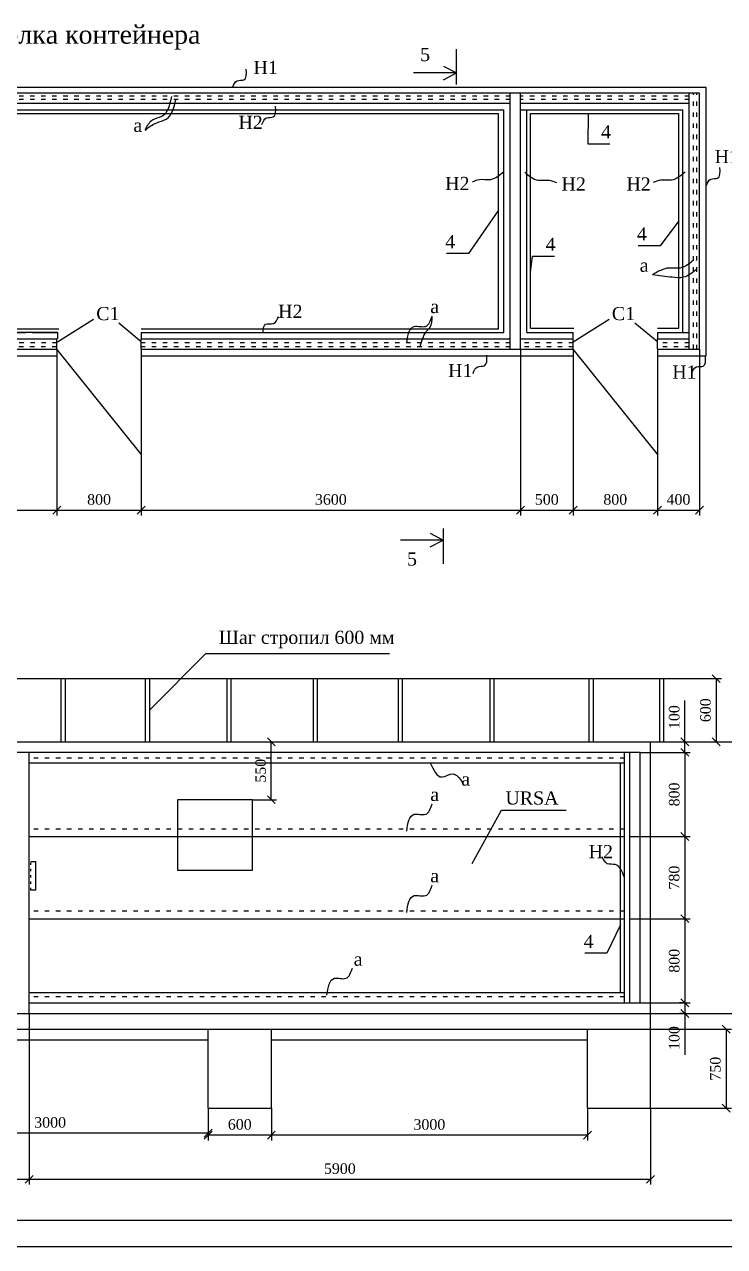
# Model space of a CAD drawing. Header units: millimetres. Extents: x 37412 to 124054, y -7714 to 34286.
# Drawn here: x 80730 to 94021, y -7714 to 15503 of the extents above; entities that cross this region are included whole.
import ezdxf

# ---------------------------------------------------------------- set-up
doc = ezdxf.new("R2010")
doc.units = ezdxf.units.MM
doc.header["$MEASUREMENT"] = 0
doc.linetypes.add('ACAD_ISO03W100', pattern=[30, 12, -18])
for name, color, linetype in [('Размеры', 7, 'Continuous'), ('Стен', 6, 'Continuous'), ('Текст', 7, 'Continuous')]:
    doc.layers.add(name, color=color, linetype=linetype)
doc.styles.add('CН', font='TIMES.TTF')
doc.dimstyles.new('50 СИС', dxfattribs={"dimscale": 0, "dimtxt": 200, "dimasz": 150, "dimexe": 100, "dimexo": 0.625, "dimgap": 100, "dimtad": 1, "dimlfac": 0.5, "dimdsep": 46, "dimtxsty": 'CН', "dimblk": 'OBLIQUE', "dimcen": 2.5, "dimclrd": 3, "dimclre": 3, "dimclrt": 7, "dimadec": 0, "dimazin": 0, "dimtm": 1e-09, "dimtfac": 1, "dimtmove": 0, "dimatfit": 3, "dimldrblk": 'NONE', "dimfxl": 0, "dimtolj": 1, "dimtzin": 0, "dimarcsym": 0})

# ---------------------------------------------------------------- blocks, each defined once
blk = doc.blocks.new('_Oblique')
at = {"color": 0, "lineweight": -2}
blk.add_line((-0.5, -0.5), (0.5, 0.5), dxfattribs=at)
blk = doc.blocks.new('*D8')
at = {"layer": 'Defpoints', "color": 0}
for p in [(69546, 9336), (81346, 9336), (81346, 6276)]:
    blk.add_point(p, dxfattribs=at)
at = {"layer": 'Размеры', "color": 3, "lineweight": -2}
for p, q in [((69546, 9336), (69546, 6176)), ((81346, 9336), (81346, 6176)), ((69546, 6276), (81346, 6276))]:
    blk.add_line(p, q, dxfattribs=at)
at = {"layer": 'Размеры', "color": 3, "lineweight": -2, "xscale": 150, "yscale": 150, "zscale": 150, "rotation": 180}
blk.add_blockref('_Oblique', (69546, 6276), dxfattribs=at)
at = {"layer": 'Размеры', "color": 3, "lineweight": -2, "xscale": 150, "yscale": 150, "zscale": 150}
blk.add_blockref('_Oblique', (81346, 6276), dxfattribs=at)
at = {"layer": 'Размеры', "color": 7, "insert": (75446, 6478), "char_height": 200, "attachment_point": 5, "style": 'CН'}
blk.add_mtext('\\A1;5900', dxfattribs=at)
blk = doc.blocks.new('_None')
blk = doc.blocks.new('*D9')
at = {"layer": 'Defpoints', "color": 0}
for p in [(81346, 9336), (82946, 9336), (82946, 6276)]:
    blk.add_point(p, dxfattribs=at)
at = {"layer": 'Размеры', "color": 3, "lineweight": -2}
for p, q in [((81346, 9336), (81346, 6176)), ((82946, 9336), (82946, 6176)), ((81346, 6276), (82946, 6276))]:
    blk.add_line(p, q, dxfattribs=at)
at = {"layer": 'Размеры', "color": 3, "lineweight": -2, "xscale": 150, "yscale": 150, "zscale": 150, "rotation": 180}
blk.add_blockref('_Oblique', (81346, 6276), dxfattribs=at)
at = {"layer": 'Размеры', "color": 3, "lineweight": -2, "xscale": 150, "yscale": 150, "zscale": 150}
blk.add_blockref('_Oblique', (82946, 6276), dxfattribs=at)
at = {"layer": 'Размеры', "color": 7, "insert": (82146, 6478), "char_height": 200, "attachment_point": 5, "style": 'CН'}
blk.add_mtext('\\A1;800', dxfattribs=at)
blk = doc.blocks.new('*D10')
at = {"layer": 'Defpoints', "color": 0}
for p in [(82946, 9336), (90146, 9336), (90146, 6276)]:
    blk.add_point(p, dxfattribs=at)
at = {"layer": 'Размеры', "color": 3, "lineweight": -2}
for p, q in [((82946, 9336), (82946, 6176)), ((90146, 9336), (90146, 6176)), ((82946, 6276), (90146, 6276))]:
    blk.add_line(p, q, dxfattribs=at)
at = {"layer": 'Размеры', "color": 3, "lineweight": -2, "xscale": 150, "yscale": 150, "zscale": 150, "rotation": 180}
blk.add_blockref('_Oblique', (82946, 6276), dxfattribs=at)
at = {"layer": 'Размеры', "color": 3, "lineweight": -2, "xscale": 150, "yscale": 150, "zscale": 150}
blk.add_blockref('_Oblique', (90146, 6276), dxfattribs=at)
at = {"layer": 'Размеры', "color": 7, "insert": (86546, 6478), "char_height": 200, "attachment_point": 5, "style": 'CН'}
blk.add_mtext('\\A1;3600', dxfattribs=at)
blk = doc.blocks.new('*D11')
at = {"layer": 'Defpoints', "color": 0}
for p in [(90146, 9336), (91146, 9336), (91146, 6276)]:
    blk.add_point(p, dxfattribs=at)
at = {"layer": 'Размеры', "color": 3, "lineweight": -2}
for p, q in [((90146, 9336), (90146, 6176)), ((91146, 9336), (91146, 6176)), ((90146, 6276), (91146, 6276))]:
    blk.add_line(p, q, dxfattribs=at)
at = {"layer": 'Размеры', "color": 3, "lineweight": -2, "xscale": 150, "yscale": 150, "zscale": 150, "rotation": 180}
blk.add_blockref('_Oblique', (90146, 6276), dxfattribs=at)
at = {"layer": 'Размеры', "color": 3, "lineweight": -2, "xscale": 150, "yscale": 150, "zscale": 150}
blk.add_blockref('_Oblique', (91146, 6276), dxfattribs=at)
at = {"layer": 'Размеры', "color": 7, "insert": (90646, 6478), "char_height": 200, "attachment_point": 5, "style": 'CН'}
blk.add_mtext('\\A1;500', dxfattribs=at)
blk = doc.blocks.new('*D12')
at = {"layer": 'Defpoints', "color": 0}
for p in [(91146, 9336), (92746, 9336), (92746, 6276)]:
    blk.add_point(p, dxfattribs=at)
at = {"layer": 'Размеры', "color": 3, "lineweight": -2}
for p, q in [((91146, 9336), (91146, 6176)), ((92746, 9336), (92746, 6176)), ((91146, 6276), (92746, 6276))]:
    blk.add_line(p, q, dxfattribs=at)
at = {"layer": 'Размеры', "color": 3, "lineweight": -2, "xscale": 150, "yscale": 150, "zscale": 150, "rotation": 180}
blk.add_blockref('_Oblique', (91146, 6276), dxfattribs=at)
at = {"layer": 'Размеры', "color": 3, "lineweight": -2, "xscale": 150, "yscale": 150, "zscale": 150}
blk.add_blockref('_Oblique', (92746, 6276), dxfattribs=at)
at = {"layer": 'Размеры', "color": 7, "insert": (91946, 6478), "char_height": 200, "attachment_point": 5, "style": 'CН'}
blk.add_mtext('\\A1;800', dxfattribs=at)
blk = doc.blocks.new('*D13')
at = {"layer": 'Defpoints', "color": 0}
for p in [(92746, 9336), (93546, 9336), (93546, 6276)]:
    blk.add_point(p, dxfattribs=at)
at = {"layer": 'Размеры', "color": 3, "lineweight": -2}
for p, q in [((92746, 9336), (92746, 6176)), ((93546, 9336), (93546, 6176)), ((92746, 6276), (93546, 6276))]:
    blk.add_line(p, q, dxfattribs=at)
at = {"layer": 'Размеры', "color": 3, "lineweight": -2, "xscale": 150, "yscale": 150, "zscale": 150, "rotation": 180}
blk.add_blockref('_Oblique', (92746, 6276), dxfattribs=at)
at = {"layer": 'Размеры', "color": 3, "lineweight": -2, "xscale": 150, "yscale": 150, "zscale": 150}
blk.add_blockref('_Oblique', (93546, 6276), dxfattribs=at)
at = {"layer": 'Размеры', "color": 7, "insert": (93146, 6478), "char_height": 200, "attachment_point": 5, "style": 'CН'}
blk.add_mtext('\\A1;400', dxfattribs=at)
blk = doc.blocks.new('*D14')
at = {"layer": 'Defpoints', "color": 0}
for p in [(85057, 1875), (85416, 1875), (85057, 775)]:
    blk.add_point(p, dxfattribs=at)
at = {"layer": 'Размеры', "color": 3, "lineweight": -2}
for p, q in [((85058, 1875), (85516, 1875)), ((85416, 775), (85416, 1875)), ((85058, 775), (85516, 775))]:
    blk.add_line(p, q, dxfattribs=at)
at = {"layer": 'Размеры', "color": 3, "lineweight": -2, "xscale": 150, "yscale": 150, "zscale": 150}
for p, rotation in [((85416, 1875), 90), ((85416, 775), 270)]:
    blk.add_blockref('_Oblique', p, dxfattribs=dict(at, rotation=rotation))
at = {"layer": 'Размеры', "color": 7, "insert": (85214, 1325), "char_height": 200, "attachment_point": 5, "rotation": 90, "style": 'CН'}
blk.add_mtext('\\A1;550', dxfattribs=at)
blk = doc.blocks.new('*D19')
at = {"layer": 'Defpoints', "color": 0}
for p in [(79217, -3285), (80817, -3285), (80817, -6436)]:
    blk.add_point(p, dxfattribs=at)
at = {"layer": 'Размеры', "color": 3, "lineweight": -2}
for p, q in [((79217, -3285), (79217, -6536)), ((80817, -3285), (80817, -6536)), ((79217, -6436), (80817, -6436))]:
    blk.add_line(p, q, dxfattribs=at)
at = {"layer": 'Размеры', "color": 3, "lineweight": -2, "xscale": 150, "yscale": 150, "zscale": 150, "rotation": 180}
blk.add_blockref('_Oblique', (79217, -6436), dxfattribs=at)
at = {"layer": 'Размеры', "color": 3, "lineweight": -2, "xscale": 150, "yscale": 150, "zscale": 150}
blk.add_blockref('_Oblique', (80817, -6436), dxfattribs=at)
at = {"layer": 'Размеры', "color": 7, "insert": (80017, -6234), "char_height": 200, "attachment_point": 5, "style": 'CН'}
blk.add_mtext('\\A1;800', dxfattribs=at)
blk = doc.blocks.new('*D20')
at = {"layer": 'Defpoints', "color": 0}
for p in [(80817, -3285), (92617, -5085), (92617, -6436)]:
    blk.add_point(p, dxfattribs=at)
at = {"layer": 'Размеры', "color": 3, "lineweight": -2}
for p, q in [((80817, -3285), (80817, -6536)), ((92617, -5085), (92617, -6536)), ((80817, -6436), (92617, -6436))]:
    blk.add_line(p, q, dxfattribs=at)
at = {"layer": 'Размеры', "color": 3, "lineweight": -2, "xscale": 150, "yscale": 150, "zscale": 150, "rotation": 180}
blk.add_blockref('_Oblique', (80817, -6436), dxfattribs=at)
at = {"layer": 'Размеры', "color": 3, "lineweight": -2, "xscale": 150, "yscale": 150, "zscale": 150}
blk.add_blockref('_Oblique', (92617, -6436), dxfattribs=at)
at = {"layer": 'Размеры', "color": 7, "insert": (86717, -6234), "char_height": 200, "attachment_point": 5, "style": 'CН'}
blk.add_mtext('\\A1;5900', dxfattribs=at)
blk = doc.blocks.new('*D21')
at = {"layer": 'Defpoints', "color": 0}
for p in [(92617, 1875), (92617, -3285), (94915, -3285)]:
    blk.add_point(p, dxfattribs=at)
at = {"layer": 'Размеры', "color": 3, "lineweight": -2}
for p, q in [((92618, 1875), (95015, 1875)), ((94915, 1875), (94915, -3285)), ((92618, -3285), (95015, -3285))]:
    blk.add_line(p, q, dxfattribs=at)
at = {"layer": 'Размеры', "color": 3, "lineweight": -2, "xscale": 150, "yscale": 150, "zscale": 150}
for p, rotation in [((94915, 1875), 90), ((94915, -3285), 270)]:
    blk.add_blockref('_Oblique', p, dxfattribs=dict(at, rotation=rotation))
at = {"layer": 'Размеры', "color": 7, "insert": (94713, -705), "char_height": 200, "attachment_point": 5, "rotation": 90, "style": 'CН'}
blk.add_mtext('\\A1;2580', dxfattribs=at)
blk = doc.blocks.new('*D22')
at = {"layer": 'Defpoints', "color": 0}
for p in [(93012, 1875), (93267, 1875), (92417, 1675)]:
    blk.add_point(p, dxfattribs=at)
at = {"layer": 'Размеры', "color": 3, "lineweight": -2}
for p, q in [((93267, 1875), (93267, 2662)), ((93013, 1875), (93367, 1875)), ((93267, 1675), (93267, 1875)), ((92418, 1675), (93367, 1675))]:
    blk.add_line(p, q, dxfattribs=at)
at = {"layer": 'Размеры', "color": 3, "lineweight": -2, "xscale": 150, "yscale": 150, "zscale": 150}
for p, rotation in [((93267, 1875), 90), ((93267, 1675), 270)]:
    blk.add_blockref('_Oblique', p, dxfattribs=dict(at, rotation=rotation))
at = {"layer": 'Размеры', "color": 7, "insert": (93066, 2344), "char_height": 200, "attachment_point": 5, "rotation": 90, "style": 'CН'}
blk.add_mtext('\\A1;100', dxfattribs=at)
blk = doc.blocks.new('*D23')
at = {"layer": 'Defpoints', "color": 0}
for p in [(92617, 1675), (92417, 75), (93267, 75)]:
    blk.add_point(p, dxfattribs=at)
at = {"layer": 'Размеры', "color": 3, "lineweight": -2}
for p, q in [((92618, 1675), (93367, 1675)), ((93267, 1675), (93267, 75)), ((92418, 75), (93367, 75))]:
    blk.add_line(p, q, dxfattribs=at)
at = {"layer": 'Размеры', "color": 3, "lineweight": -2, "xscale": 150, "yscale": 150, "zscale": 150}
for p, rotation in [((93267, 1675), 90), ((93267, 75), 270)]:
    blk.add_blockref('_Oblique', p, dxfattribs=dict(at, rotation=rotation))
at = {"layer": 'Размеры', "color": 7, "insert": (93066, 875), "char_height": 200, "attachment_point": 5, "rotation": 90, "style": 'CН'}
blk.add_mtext('\\A1;800', dxfattribs=at)
blk = doc.blocks.new('*D24')
at = {"layer": 'Defpoints', "color": 0}
for p in [(92417, 75), (92319, -1485), (93267, -1485)]:
    blk.add_point(p, dxfattribs=at)
at = {"layer": 'Размеры', "color": 3, "lineweight": -2}
for p, q in [((92418, 75), (93367, 75)), ((93267, 75), (93267, -1485)), ((92320, -1485), (93367, -1485))]:
    blk.add_line(p, q, dxfattribs=at)
at = {"layer": 'Размеры', "color": 3, "lineweight": -2, "xscale": 150, "yscale": 150, "zscale": 150}
for p, rotation in [((93267, 75), 90), ((93267, -1485), 270)]:
    blk.add_blockref('_Oblique', p, dxfattribs=dict(at, rotation=rotation))
at = {"layer": 'Размеры', "color": 7, "insert": (93065, -705), "char_height": 200, "attachment_point": 5, "rotation": 90, "style": 'CН'}
blk.add_mtext('\\A1;780', dxfattribs=at)
blk = doc.blocks.new('*D25')
at = {"layer": 'Defpoints', "color": 0}
for p in [(92319, -1485), (92417, -3085), (93267, -3085)]:
    blk.add_point(p, dxfattribs=at)
at = {"layer": 'Размеры', "color": 3, "lineweight": -2}
for p, q in [((92320, -1485), (93367, -1485)), ((93267, -1485), (93267, -3085)), ((92418, -3085), (93367, -3085))]:
    blk.add_line(p, q, dxfattribs=at)
at = {"layer": 'Размеры', "color": 3, "lineweight": -2, "xscale": 150, "yscale": 150, "zscale": 150}
for p, rotation in [((93267, -1485), 90), ((93267, -3085), 270)]:
    blk.add_blockref('_Oblique', p, dxfattribs=dict(at, rotation=rotation))
at = {"layer": 'Размеры', "color": 7, "insert": (93066, -2285), "char_height": 200, "attachment_point": 5, "rotation": 90, "style": 'CН'}
blk.add_mtext('\\A1;800', dxfattribs=at)
blk = doc.blocks.new('*D26')
at = {"layer": 'Defpoints', "color": 0}
for p in [(93267, -3085), (93267, -3285), (93267, -3285)]:
    blk.add_point(p, dxfattribs=at)
at = {"layer": 'Размеры', "color": 3, "lineweight": -2}
for p, q in [((93267, -3085), (93167, -3085)), ((93267, -3085), (93267, -3285)), ((93267, -3285), (93167, -3285)), ((93267, -3285), (93267, -4072))]:
    blk.add_line(p, q, dxfattribs=at)
at = {"layer": 'Размеры', "color": 3, "lineweight": -2, "xscale": 150, "yscale": 150, "zscale": 150}
for p, rotation in [((93267, -3085), 90), ((93267, -3285), 270)]:
    blk.add_blockref('_Oblique', p, dxfattribs=dict(at, rotation=rotation))
at = {"layer": 'Размеры', "color": 7, "insert": (93066, -3753), "char_height": 200, "attachment_point": 5, "rotation": 90, "style": 'CН'}
blk.add_mtext('\\A1;100', dxfattribs=at)
blk = doc.blocks.new('*D28')
at = {"layer": 'Defpoints', "color": 0}
for p in [(92617, -3585), (92617, -5085), (94050, -5085)]:
    blk.add_point(p, dxfattribs=at)
at = {"layer": 'Размеры', "color": 3, "lineweight": -2}
for p, q in [((92618, -3585), (94150, -3585)), ((94050, -3585), (94050, -5085)), ((92618, -5085), (94150, -5085))]:
    blk.add_line(p, q, dxfattribs=at)
at = {"layer": 'Размеры', "color": 3, "lineweight": -2, "xscale": 150, "yscale": 150, "zscale": 150}
for p, rotation in [((94050, -3585), 90), ((94050, -5085), 270)]:
    blk.add_blockref('_Oblique', p, dxfattribs=dict(at, rotation=rotation))
at = {"layer": 'Размеры', "color": 7, "insert": (93848, -4335), "char_height": 200, "attachment_point": 5, "rotation": 90, "style": 'CН'}
blk.add_mtext('\\A1;750', dxfattribs=at)
blk = doc.blocks.new('*D54')
at = {"layer": 'Defpoints', "color": 0}
for p in [(92867, 3075), (92867, 1875), (93861, 1875)]:
    blk.add_point(p, dxfattribs=at)
at = {"layer": 'Текст', "color": 3, "lineweight": -2}
for p, q in [((92867, 3075), (93961, 3075)), ((93861, 3075), (93861, 1875)), ((92867, 1875), (93961, 1875))]:
    blk.add_line(p, q, dxfattribs=at)
at = {"layer": 'Текст', "color": 3, "lineweight": -2, "xscale": 150, "yscale": 150, "zscale": 150}
for p, rotation in [((93861, 3075), 90), ((93861, 1875), 270)]:
    blk.add_blockref('_Oblique', p, dxfattribs=dict(at, rotation=rotation))
at = {"layer": 'Текст', "color": 7, "insert": (93659, 2475), "char_height": 200, "attachment_point": 5, "rotation": 90, "style": 'CН'}
blk.add_mtext('\\A1;600', dxfattribs=at)
blk = doc.blocks.new('*D56')
at = {"layer": 'Defpoints', "color": 0}
for p in [(85417, -5085), (91417, -5085), (85417, -5597)]:
    blk.add_point(p, dxfattribs=at)
at = {"layer": 'Текст', "color": 3, "lineweight": -2}
for p, q in [((85417, -5085), (85417, -5697)), ((91417, -5085), (91417, -5697)), ((91417, -5597), (85417, -5597))]:
    blk.add_line(p, q, dxfattribs=at)
at = {"layer": 'Текст', "color": 3, "lineweight": -2, "xscale": 150, "yscale": 150, "zscale": 150, "rotation": 180}
blk.add_blockref('_Oblique', (85417, -5597), dxfattribs=at)
at = {"layer": 'Текст', "color": 3, "lineweight": -2, "xscale": 150, "yscale": 150, "zscale": 150}
blk.add_blockref('_Oblique', (91417, -5597), dxfattribs=at)
at = {"layer": 'Текст', "color": 7, "insert": (88417, -5395), "char_height": 200, "attachment_point": 5, "style": 'CН'}
blk.add_mtext('\\A1;3000', dxfattribs=at)
blk = doc.blocks.new('*D60')
at = {"layer": 'Defpoints', "color": 0}
for p in [(84217, -5085), (85417, -5085), (84217, -5596)]:
    blk.add_point(p, dxfattribs=at)
at = {"layer": 'Текст', "color": 3, "lineweight": -2}
for p, q in [((84217, -5085), (84217, -5696)), ((85417, -5085), (85417, -5696)), ((85417, -5596), (84217, -5596))]:
    blk.add_line(p, q, dxfattribs=at)
at = {"layer": 'Текст', "color": 3, "lineweight": -2, "xscale": 150, "yscale": 150, "zscale": 150, "rotation": 180}
blk.add_blockref('_Oblique', (84217, -5596), dxfattribs=at)
at = {"layer": 'Текст', "color": 3, "lineweight": -2, "xscale": 150, "yscale": 150, "zscale": 150}
blk.add_blockref('_Oblique', (85417, -5596), dxfattribs=at)
at = {"layer": 'Текст', "color": 7, "insert": (84817, -5394), "char_height": 200, "attachment_point": 5, "style": 'CН'}
blk.add_mtext('\\A1;600', dxfattribs=at)
blk = doc.blocks.new('*D61')
at = {"layer": 'Defpoints', "color": 0}
for p in [(78217, -5085), (84217, -5085), (78217, -5558)]:
    blk.add_point(p, dxfattribs=at)
at = {"layer": 'Текст', "color": 3, "lineweight": -2}
for p, q in [((78217, -5086), (78217, -5658)), ((84217, -5086), (84217, -5658)), ((84217, -5558), (78217, -5558))]:
    blk.add_line(p, q, dxfattribs=at)
at = {"layer": 'Текст', "color": 3, "lineweight": -2, "xscale": 150, "yscale": 150, "zscale": 150, "rotation": 180}
blk.add_blockref('_Oblique', (78217, -5558), dxfattribs=at)
at = {"layer": 'Текст', "color": 3, "lineweight": -2, "xscale": 150, "yscale": 150, "zscale": 150}
blk.add_blockref('_Oblique', (84217, -5558), dxfattribs=at)
at = {"layer": 'Текст', "color": 7, "insert": (81217, -5356), "char_height": 200, "attachment_point": 5, "style": 'CН'}
blk.add_mtext('\\A1;3000', dxfattribs=at)

msp = doc.modelspace()

# ---------------------------------------------------------------- linework, layer by layer
for p, q in [((66653.724, -7213.557), (123553.724, -7213.557)), ((64653.724, -7713.557), (124053.724, -7713.557))]:
    msp.add_line(p, q)
at = {"layer": 'Размеры', "color": 3}
for points in [[(87986.916, 9447.234), (88130.823, 9767.037), (88344.795, 9767.037), (88469.612, 9962.946)], [(88241.819, 9382.458), (88385.726, 9702.261), (88422.973, 9743.77), (88469.612, 9962.946)], [(88434.988, 1475.172), (88660.518, 1206.621), (88866.409, 1264.869), (89039.843, 1110.337)], [(87986.916, 178.265), (88130.823, 498.069), (88344.795, 498.069), (88469.612, 693.978)], [(87986.916, -1366.537), (88130.823, -1046.734), (88344.795, -1046.734), (88469.612, -850.825)], [(86472.579, -2937.687), (86616.486, -2617.884), (86830.458, -2617.884), (86955.275, -2421.975)]]:
    msp.add_spline(points, degree=3, dxfattribs=at)
at = {"layer": 'Стен', "color": 1}
for p, q in [((88929.067, 14363.199), (88929.067, 15030.511)), ((88682.277, 14711.362), (88929.067, 14580.801)), ((88929.067, 14580.801), (88116.113, 14580.801)), ((88682.277, 14450.24), (88929.067, 14580.801)), ((88434.241, 5839.166), (88681.031, 5708.605)), ((88681.031, 5926.206), (88681.031, 5258.895)), ((88681.031, 5708.605), (87868.077, 5708.605)), ((88434.241, 5578.044), (88681.031, 5708.605))]:
    msp.add_line(p, q, dxfattribs=at)
at = {"layer": 'Стен', "color": 7}
for p, q in [((93673.706, 14305.495), (69419.2, 14305.495)), ((93546.2, 14196.228), (69546.2, 14196.228)), ((89950.2, 9336.228), (89950.2, 14196.228)), ((90146.2, 9532.228), (90146.2, 14196.228)), ((93350.2, 9336.228), (93350.2, 14196.228)), ((93546.2, 9336.228), (93546.2, 14196.228)), ((93673.706, 9209.228), (93673.706, 14305.495)), ((89950.2, 14000.228), (69742.2, 14000.228)), ((93350.2, 14000.228), (90146.2, 14000.228)), ((69742.2, 9532.228), (81346.2, 9532.228)), ((82946.2, 9532.228), (89950.2, 9532.228)), ((90146.2, 9336.228), (90146.2, 9532.228)), ((90146.2, 9532.228), (91146.2, 9532.228)), ((92746.2, 9532.228), (93350.2, 9532.228)), ((69546.2, 9336.228), (81346.2, 9336.228)), ((82946.2, 9336.228), (91146.2, 9336.228)), ((92746.2, 9336.228), (93546.2, 9336.228)), ((69419.2, 9209.228), (81346.2, 9209.228)), ((82946.2, 9209.228), (91146.2, 9209.228)), ((92746.2, 9209.228), (93673.706, 9209.228)), ((92121.155, -3084.828), (92121.155, 1675.172)), ((80817.155, 1475.172), (92121.155, 1475.172)), ((92044.352, -2884.828), (92044.352, 1475.172)), ((80817.155, 75.172), (92121.155, 75.172)), ((92221.155, 75.172), (92417.155, 75.172)), ((80853.654, -398.204), (80941.704, -398.204)), ((80941.704, -398.204), (80941.704, -944.725)), ((80941.704, -944.725), (80853.654, -944.725)), ((80817.155, -1484.828), (92121.155, -1484.828)), ((92221.155, -1484.828), (92417.155, -1484.828)), ((80817.155, -2884.828), (92121.155, -2884.828))]:
    msp.add_line(p, q, dxfattribs=at)
at = {"layer": 'Стен', "color": 3, "linetype": 'ACAD_ISO03W100', "ltscale": 7}
for p, q in [((93432.5, 9336.228), (93432.5, 14196.228)), ((93493.798, 9335.275), (93493.798, 14195.275)), ((89950.2, 14139.69), (69742.2, 14139.69)), ((89950.2, 14077.523), (69742.2, 14077.523)), ((93350.2, 14139.69), (90146.2, 14139.69)), ((93350.2, 14077.523), (90146.2, 14077.523)), ((81338.649, 9375.691), (78908.649, 9375.691)), ((81346.2, 9454.932), (78916.2, 9454.932)), ((89950.2, 9454.932), (82946.2, 9454.932)), ((89951.863, 9380.522), (82947.863, 9380.522)), ((91146.2, 9454.932), (90146.2, 9454.932)), ((91147.863, 9380.522), (90147.863, 9380.522)), ((93350.2, 9454.932), (92746.2, 9454.932)), ((93351.863, 9380.522), (92747.863, 9380.522)), ((92121.155, 1563.022), (80817.155, 1563.022)), ((92121.155, 216.936), (80817.155, 216.936)), ((92121.155, -1339.968), (80817.155, -1339.968)), ((92121.155, -2972.678), (80817.155, -2972.678))]:
    msp.add_line(p, q, dxfattribs=at)
at = {"layer": 'Стен', "color": 3}
for p, q in [((69862.2, 13880.228), (89830.2, 13880.228)), ((69919.6, 13812.915), (89729.444, 13812.915)), ((89729.444, 9718.763), (89729.444, 13812.915)), ((89830.2, 9652.228), (89830.2, 13880.228)), ((89830.2, 13700.646), (89830.2, 13860.228)), ((90146.2, 13880.228), (93230.2, 13880.228)), ((90266.2, 9652.228), (90266.2, 13880.228)), ((90333.767, 9731.857), (90333.767, 13809.14)), ((90333.767, 13809.14), (93155.486, 13809.14)), ((90478.005, 13880.228), (90958.005, 13880.228)), ((91078.005, 13880.228), (91558.005, 13880.228)), ((91678.005, 13880.228), (92158.005, 13880.228)), ((92278.005, 13880.228), (92758.005, 13880.228)), ((92878.005, 13880.228), (93230.2, 13880.228)), ((93155.486, 9731.857), (93155.486, 13809.14)), ((93230.2, 9652.228), (93230.2, 13880.228)), ((93230.2, 13700.646), (93230.2, 13860.228)), ((89830.2, 13064.422), (89830.2, 13544.422)), ((90266.2, 13064.422), (90266.2, 13544.422)), ((93230.2, 13064.422), (93230.2, 13544.422)), ((89830.2, 12464.422), (89830.2, 12944.422)), ((90266.2, 12464.422), (90266.2, 12944.422)), ((93230.2, 12464.422), (93230.2, 12944.422)), ((89830.2, 11864.422), (89830.2, 12344.422)), ((90266.2, 11864.422), (90266.2, 12344.422)), ((93230.2, 11864.422), (93230.2, 12344.422)), ((89830.2, 11264.422), (89830.2, 11744.422)), ((90266.2, 11264.422), (90266.2, 11744.422)), ((93230.2, 11264.422), (93230.2, 11744.422)), ((89830.2, 10664.422), (89830.2, 11144.422)), ((90266.2, 10664.422), (90266.2, 11144.422)), ((93230.2, 10664.422), (93230.2, 11144.422)), ((89830.2, 10064.422), (89830.2, 10544.422)), ((90266.2, 10064.422), (90266.2, 10544.422)), ((93230.2, 10064.422), (93230.2, 10544.422)), ((90266.2, 9652.228), (90266.2, 9944.422)), ((81358.005, 9652.228), (69742.2, 9652.228)), ((81379.388, 9716.346), (69919.6, 9716.346)), ((80278.005, 9652.228), (80758.005, 9652.228)), ((80878.005, 9652.228), (81358.005, 9652.228)), ((81358.005, 9652.228), (81358.005, 9532.228)), ((82946.2, 9718.763), (89729.444, 9718.763)), ((82946.2, 9652.228), (83158.005, 9652.228)), ((82946.2, 9652.228), (82946.2, 9532.228)), ((82946.2, 9652.228), (89830.2, 9652.228)), ((83278.005, 9652.228), (83758.005, 9652.228)), ((83878.005, 9652.228), (84358.005, 9652.228)), ((84478.005, 9652.228), (84958.005, 9652.228)), ((85078.005, 9652.228), (85558.005, 9652.228)), ((85678.005, 9652.228), (86158.005, 9652.228)), ((86278.005, 9652.228), (86758.005, 9652.228)), ((86878.005, 9652.228), (87358.005, 9652.228)), ((87478.005, 9652.228), (87958.005, 9652.228)), ((88078.005, 9652.228), (88558.005, 9652.228)), ((88678.005, 9652.228), (89158.005, 9652.228)), ((90266.2, 9652.228), (90358.005, 9652.228)), ((90333.767, 9731.857), (91160.912, 9731.857)), ((90333.767, 9652.228), (91146.2, 9652.228)), ((90478.005, 9652.228), (90958.005, 9652.228)), ((91146.2, 9532.228), (91146.2, 9652.228)), ((92746.2, 9731.857), (93155.486, 9731.857)), ((92746.2, 9652.228), (93048.2, 9652.228)), ((92746.2, 9652.228), (92746.2, 9532.228)), ((92746.2, 9652.228), (93350.2, 9652.228)), ((82946.2, 7336.228), (81346.2, 9336.228)), ((82946.2, 9336.228), (82946.2, 7336.228)), ((92746.2, 7336.228), (91146.2, 9336.228)), ((92746.2, 9336.228), (92746.2, 7336.228))]:
    msp.add_line(p, q, dxfattribs=at)
at = {"layer": 'Стен'}
for p, q in [((81346.2, 9336.228), (81346.2, 9532.228)), ((82946.2, 9336.228), (82946.2, 9532.228)), ((91146.2, 9336.228), (91146.2, 9532.228)), ((92746.2, 9336.228), (92746.2, 9532.228)), ((68363.155, 3075.172), (92871.155, 3075.172)), ((81421.651, 3075.172), (81421.651, 1875.172)), ((81501.651, 3075.172), (81501.651, 1875.172)), ((83021.704, 3075.172), (83021.704, 1875.172)), ((83101.704, 3075.172), (83101.704, 1875.172)), ((84570.556, 3075.172), (84570.556, 1875.172)), ((84650.556, 3075.172), (84650.556, 1875.172)), ((86209.011, 3075.172), (86209.011, 1875.172)), ((86289.011, 3075.172), (86289.011, 1875.172)), ((87821.864, 3075.172), (87821.864, 1875.172)), ((87901.864, 3075.172), (87901.864, 1875.172)), ((89562.722, 3075.172), (89562.722, 1875.172)), ((89642.722, 3075.172), (89642.722, 1875.172)), ((91444.385, 3075.172), (91444.385, 1875.172)), ((91524.385, 3075.172), (91524.385, 1875.172)), ((92786.771, 3075.172), (92786.771, 1875.172)), ((92871.155, 1875.172), (92871.155, 3075.172)), ((68363.155, 1875.172), (92871.155, 1875.172)), ((92617.155, -5084.828), (92617.155, 1875.172)), ((68621.155, 1675.172), (92417.155, 1675.172)), ((80817.155, -3284.828), (80817.155, 1675.172)), ((92221.155, -3084.828), (92221.155, 1675.172)), ((92417.155, -3084.828), (92417.155, 1675.172)), ((80817.155, -3084.828), (92417.155, -3084.828)), ((69221.155, -3284.828), (92617.155, -3284.828)), ((68617.155, -3584.828), (92617.155, -3584.828)), ((84217.155, -5084.828), (84217.155, -3584.828)), ((85417.155, -5084.828), (85417.155, -3584.828)), ((91417.155, -5084.828), (91417.155, -3584.828)), ((78217.155, -3784.828), (84217.155, -3784.828)), ((85417.155, -3784.828), (91417.155, -3784.828)), ((84217.155, -5084.828), (85417.155, -5084.828)), ((91417.155, -5084.828), (92617.155, -5084.828))]:
    msp.add_line(p, q, dxfattribs=at)
at = {"layer": 'Стен', "color": 7, "linetype": 'ACAD_ISO03W100', "ltscale": 4}
msp.add_line((80853.654, -944.725), (80853.654, -398.204), dxfattribs=at)
at = {"layer": 'Стен'}
msp.add_lwpolyline([(83637.258, -564.828), (85057.258, -564.828), (85057.258, 775.172), (83637.258, 775.172)], close=True, dxfattribs=at)
at = {"layer": 'Стен', "color": 3}
msp.add_arc((89810.2, 13860.228), 20, 0, 90, dxfattribs=at)
at = {"layer": 'Текст', "color": 3}
for p, q in [((81356.674, 9472.445), (82041.114, 9904.552)), ((82946.2, 9472.445), (82520.039, 9827.159)), ((91144.869, 9472.445), (91829.308, 9904.552)), ((92746.2, 9472.445), (92320.039, 9827.159))]:
    msp.add_line(p, q, dxfattribs=at)
for points in [[(84679.725, 14305.495), (84768.238, 14432.582), (84895.476, 14449.159), (84939.732, 14653.604)], [(83021.571, 13495.587), (83240.935, 13635.479), (83417.962, 13701.786), (83606.052, 14077.523)], [(83027.88, 13508.493), (83160.65, 13690.836), (83337.676, 13757.143), (83525.767, 14132.88)], [(85236.28, 13602.427), (85324.794, 13729.515), (85452.031, 13746.092), (85496.288, 13950.537)], [(93673.706, 12438.123), (93762.219, 12565.21), (93889.457, 12581.787), (93933.713, 12786.232)], [(89830.2, 12704.422), (89575.789, 12553.777), (89366.956, 12553.777), (89227.733, 12507.424)], [(90226.325, 12694.74), (90480.736, 12544.095), (90689.569, 12544.095), (90828.791, 12497.742)], [(93270.074, 12694.74), (93015.663, 12544.095), (92806.83, 12544.095), (92667.608, 12497.742)], [(93432.5, 11026.05), (93178.089, 10875.405), (92969.256, 10875.405), (92656.006, 10747.935)], [(93491.941, 10849.879), (93237.53, 10699.233), (93028.696, 10699.233), (92656.006, 10747.935)], [(85259.853, 9652.228), (85308.524, 9806.168), (85454.535, 9822.373), (85551.875, 9952.007)], [(89245.4, 8873.506), (89333.913, 9000.593), (89461.151, 9017.17), (89505.407, 9221.615)], [(93399.171, 8868.609), (93487.684, 8995.697), (93614.922, 9012.273), (93659.179, 9216.718)], [(92121.155, -704.828), (91941.022, -456.859), (91795.011, -440.655), (91697.67, -311.02)]]:
    msp.add_spline(points, degree=3, dxfattribs=at)

# ---------------------------------------------------------------- texts
at = {"layer": 'Размеры', "color": 7, "insert": (89861.109, 678.838), "char_height": 250, "attachment_point": 7, "style": 'CН'}
msp.add_mtext('\\A1;URSA', dxfattribs=at)
at = {"layer": 'Текст', "style": 'CН'}
for s, height, p in [('утепления стен и потолка контейнера', 350, (75588.416, 15136.762)), ('5', 250, (88240.648, 14805.808)), ('Н1', 250, (85078.525, 14559.995)), ('Н2', 250, (84791.506, 13517.661)), ('а', 250, (82798.134, 13462.37)), ('Н1', 250, (93832.608, 12867.398)), ('Н2', 250, (88717.35, 12356.779)), ('Н2', 250, (90926.886, 12347.097)), ('Н2', 250, (92157.224, 12347.097)), ('а', 250, (92409.878, 10803.49)), ('С1', 250, (82092.77, 9885.203)), ('Н2', 250, (85547.455, 9926.931)), ('а', 250, (88433.567, 10019.854)), ('С1', 250, (91880.964, 9885.203)), ('Н1', 250, (88771.504, 8803.253)), ('Н1', 250, (93028.954, 8774.565)), ('5', 250, (87992.612, 5222.163)), ('а', 250, (89023.761, 1042.885)), ('а', 250, (88433.567, 750.885)), ('Н2', 250, (91440.44, -336.097)), ('а', 250, (88433.567, -793.917)), ('а', 250, (86980.163, -2378.694))]:
    msp.add_text(s, height=height, dxfattribs=at).set_placement(p)
at = {"layer": 'Текст', "color": 7, "char_height": 250, "style": 'CН'}
for s, insert, attachment_point in [('{\\fTimes New Roman|b0|i0|c204|p18;4}', (91675.266, 13337.739), 7), ('{\\fTimes New Roman|b0|i0|c204|p18;4}', (92546.043, 11399.963), 9), ('{\\fTimes New Roman|b0|i0|c204|p18;4}', (88906.853, 11252.167), 9), ('{\\fTimes New Roman|b0|i0|c204|p18;4}', (90623.762, 11202.901), 7), ('\\A1;Шаг стропил 600 мм', (84420.148, 3653.63), 7), ('{\\fTimes New Roman|b0|i0|c204|p18;4}', (91534.152, -2041.37), 9)]:
    msp.add_mtext(s, dxfattribs=dict(at, insert=insert, attachment_point=attachment_point))

# ---------------------------------------------------------------- dimensions: what is measured, and where the dimension line sits
at = {"layer": 'Размеры'}
for base, p1, p2, override, picture, middle in [((81346.2, 6276.385), (69546.2, 9336.228), (81346.2, 9336.228), {"dimscale": 1}, '*D8', (75446.2, 6478.403)), ((82946.2, 6276.385), (81346.2, 9336.228), (82946.2, 9336.228), {"dimscale": 1, "dimtmove": 1}, '*D9', (82146.2, 6478.115)), ((90146.2, 6276.385), (82946.2, 9336.228), (90146.2, 9336.228), {"dimscale": 1, "dimtmove": 1}, '*D10', (86546.2, 6478.115)), ((91146.2, 6276.385), (90146.2, 9336.228), (91146.2, 9336.228), {"dimscale": 1, "dimtmove": 1}, '*D11', (90646.2, 6478.115)), ((92746.2, 6276.385), (91146.2, 9336.228), (92746.2, 9336.228), {"dimscale": 1, "dimtmove": 1}, '*D12', (91946.2, 6478.115)), ((93546.2, 6276.385), (92746.2, 9336.228), (93546.2, 9336.228), {"dimscale": 1, "dimtmove": 1}, '*D13', (93146.2, 6478.115)), ((80817.155, -6435.783), (79217.155, -3284.828), (80817.155, -3284.828), {"dimscale": 1, "dimtmove": 1}, '*D19', (80017.155, -6234.053)), ((92617.155, -6435.783), (80817.155, -3284.828), (92617.155, -5084.828), {"dimscale": 1, "dimtmove": 1}, '*D20', (86717.155, -6233.764))]:
    dim = msp.add_linear_dim(base=base, p1=p1, p2=p2, dimstyle='50 СИС', override=override, dxfattribs=at)
    dim.commit()
    dim.dimension.update_dxf_attribs({"geometry": picture, "text_midpoint": middle})
for base, p1, p2, override, picture, middle in [((93267.465, 1875.172), (92417.155, 1675.172), (93012.416, 1875.172), {"dimscale": 1}, '*D22', (93065.735, 2343.701)), ((85416.143, 1875.172), (85057.258, 775.172), (85057.258, 1875.172), {"dimscale": 1}, '*D14', (85214.412, 1325.172)), ((94915.152, -3284.828), (92617.155, 1875.172), (92617.155, -3284.828), {"dimscale": 1}, '*D21', (94713.422, -704.828)), ((93267.465, 75.172), (92617.155, 1675.172), (92417.155, 75.172), {"dimscale": 1}, '*D23', (93065.735, 875.172)), ((93267.465, -1484.828), (92417.155, 75.172), (92319.155, -1484.828), {"dimscale": 1, "dimtmove": 1}, '*D24', (93065.446, -704.828)), ((93267.465, -3084.828), (92319.155, -1484.828), (92417.155, -3084.828), {"dimscale": 1, "dimtmove": 1}, '*D25', (93065.735, -2284.828)), ((93267.465, -3284.828), (93267.465, -3084.828), (93267.465, -3284.828), {"dimscale": 1}, '*D26', (93065.735, -3753.357)), ((94050.256, -5084.828), (92617.155, -3584.828), (92617.155, -5084.828), {"dimscale": 1}, '*D28', (93848.237, -4334.828))]:
    dim = msp.add_linear_dim(base=base, p1=p1, p2=p2, angle=90, dimstyle='50 СИС', override=override, dxfattribs=at)
    dim.commit()
    dim.dimension.update_dxf_attribs({"geometry": picture, "text_midpoint": middle})
at = {"layer": 'Текст'}
dim = msp.add_linear_dim(base=(93860.5, 1875.172), p1=(92866.771, 3075.172), p2=(92866.771, 1875.172), angle=90, dimstyle='50 СИС', override={"dimscale": 1}, dxfattribs=at)
dim.commit()
dim.dimension.update_dxf_attribs({"geometry": '*D54', "text_midpoint": (93658.77, 2475.172)})
for base, p1, p2, picture, middle in [((78217.155, -5558), (84217.155, -5085.453), (78217.155, -5085.453), '*D61', (81217.155, -5356.269)), ((84217.155, -5596.205), (85417.155, -5084.828), (84217.155, -5084.828), '*D60', (84817.155, -5394.475)), ((85417.155, -5597.031), (91417.155, -5084.828), (85417.155, -5084.828), '*D56', (88417.155, -5395.301))]:
    dim = msp.add_linear_dim(base=base, p1=p1, p2=p2, dimstyle='50 СИС', override={"dimscale": 1}, dxfattribs=at)
    dim.commit()
    dim.dimension.update_dxf_attribs({"geometry": picture, "text_midpoint": middle})

# ---------------------------------------------------------------- leaders
at = {"layer": 'Размеры', "annotation_type": 0, "has_hookline": 1, "hookline_direction": 0, "text_width": 978.551}
msp.add_leader([(89232.219, -439.262), (89786.576, 578.838), (89936.576, 578.838)], dimstyle='50 СИС', override={"dimscale": 1}, dxfattribs=at)
at = {"layer": 'Текст', "annotation_type": 0, "has_hookline": 1}
for points, hookline_direction, text_width in [([(91428.82, 13809.14), (91425.266, 13237.739), (91575.266, 13237.739)], 0, 166.006), ([(89729.444, 11974.727), (89156.853, 11152.167), (89006.853, 11152.167)], 1, 166.006), ([(93155.486, 11770.499), (92796.043, 11299.963), (92646.043, 11299.963)], 1, 166.006), ([(90333.767, 10792.355), (90373.762, 11102.901), (90523.762, 11102.901)], 0, 166.006), ([(83101.704, 2475.172), (84170.148, 3553.63), (84320.148, 3553.63)], 0, 3240.627), ([(92044.352, -1603.254), (91784.152, -2141.37), (91634.152, -2141.37)], 1, 166.006)]:
    msp.add_leader(points, dimstyle='50 СИС', override={"dimscale": 1}, dxfattribs=dict(at, hookline_direction=hookline_direction, text_width=text_width))

doc.saveas('drawing.dxf')
